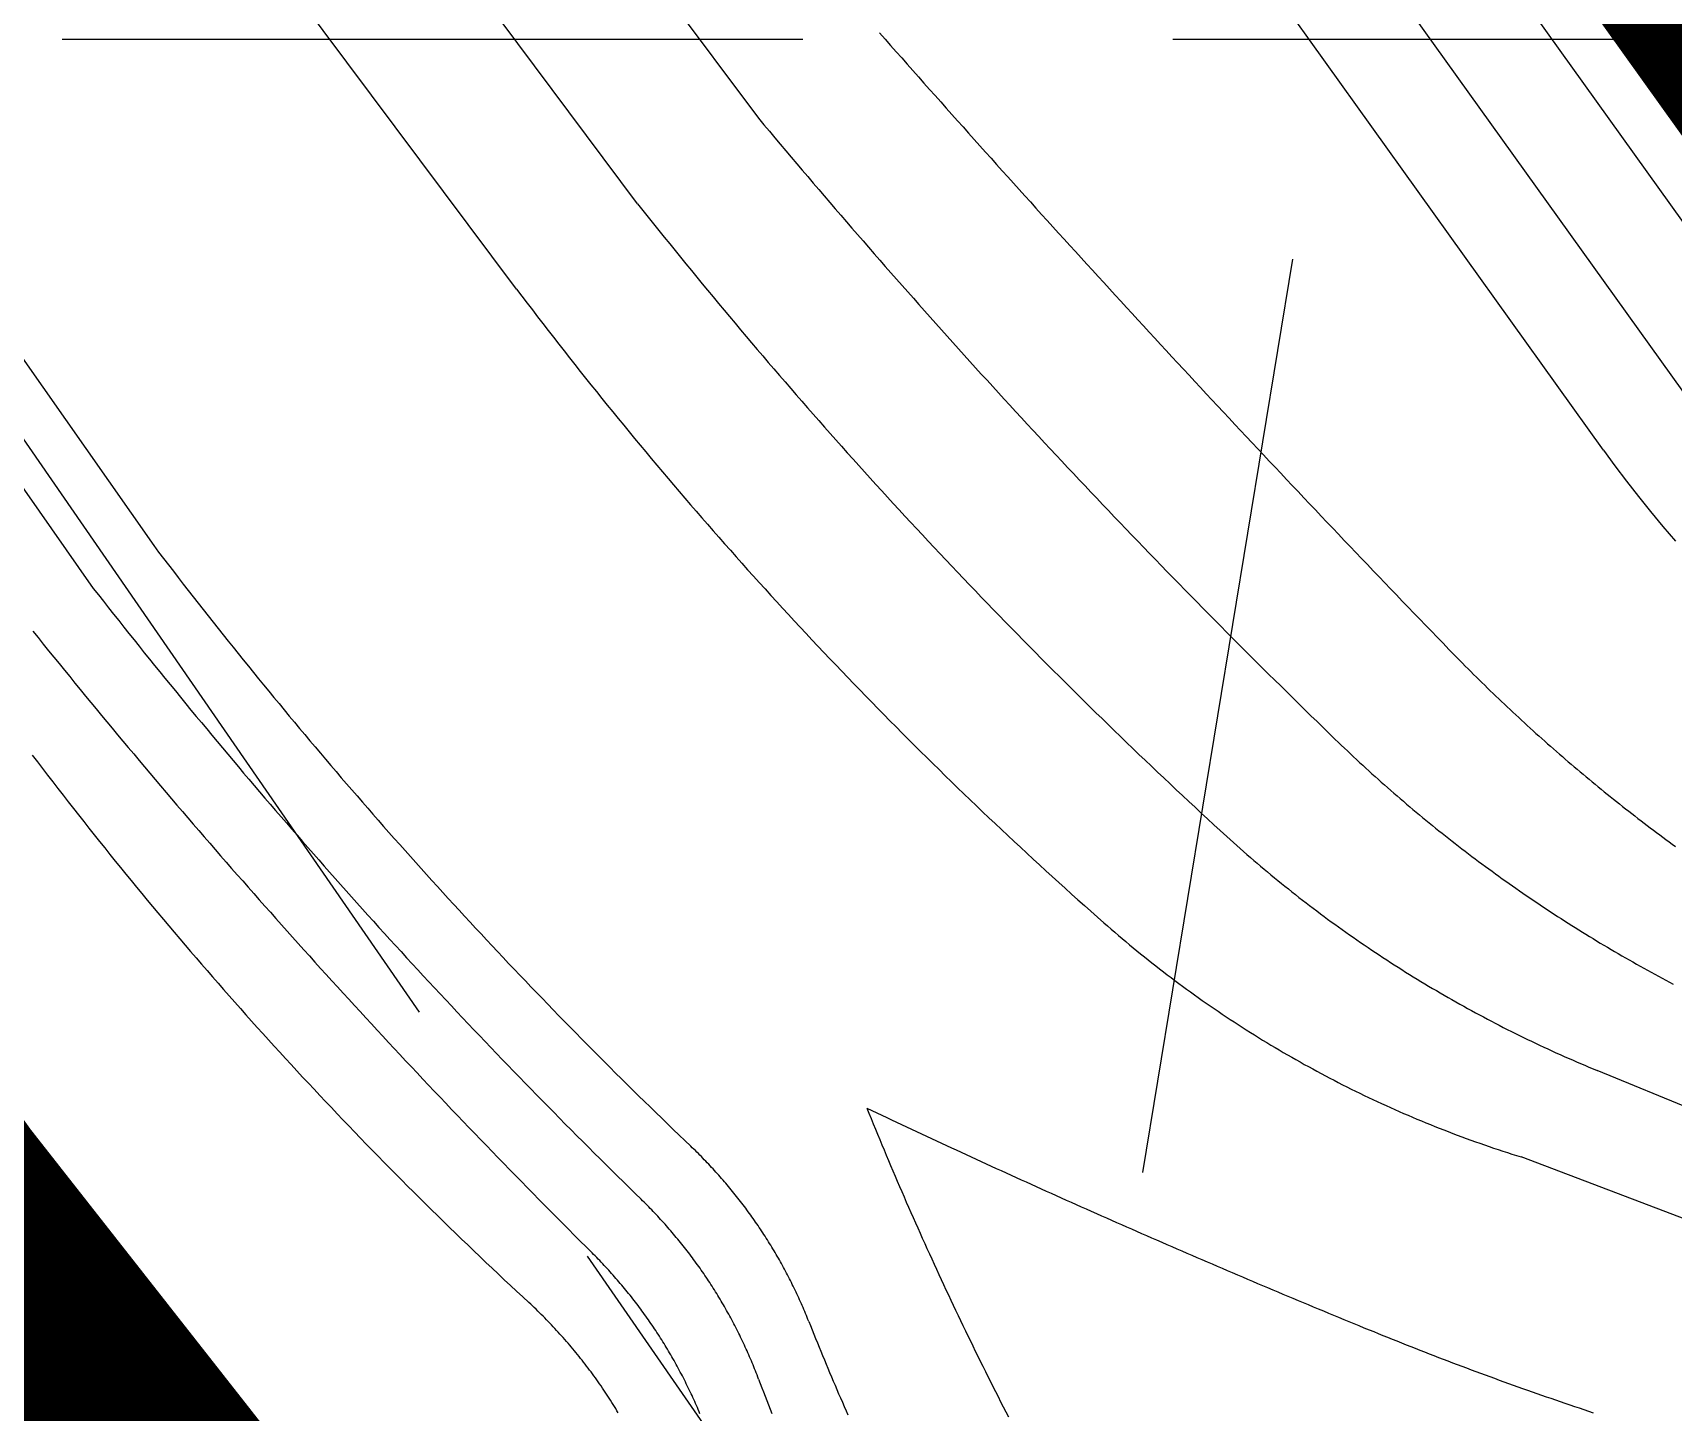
# Model space of a CAD drawing. Header units: inches. Extents: x 2439273 to 2445077, y 7048639 to 7057917.
# Drawn here: x 2442348.6 to 2442415, y 7053656.7 to 7053712.6 of the extents above; entities that cross this region are included whole.
import ezdxf

# ---------------------------------------------------------------- set-up
doc = ezdxf.new("R2010")
doc.units = ezdxf.units.IN
doc.header["$LTSCALE"] = 300
doc.header["$MEASUREMENT"] = 0
for name, pattern in [('DASHED', [0.29, 0.25, -0.04]), ('DASHEDX2', [0.165, 0.125, -0.04]), ('HIDDEN', [0.375, 0.25, -0.125])]:
    doc.linetypes.add(name, pattern=pattern)
for name, color, linetype in [('DRAINAGE_AREA', 250, 'DASHEDX2'), ('EC', 43, 'DASHEDX2'), ('GRID', 254, 'HIDDEN'), ('LIMITS OF DISTURBANCE', 1, 'HIDDEN'), ('PC', 43, 'DASHEDX2')]:
    doc.layers.add(name, color=color, linetype=linetype)

msp = doc.modelspace()

# ---------------------------------------------------------------- linework, layer by layer
at = {"layer": 'DRAINAGE_AREA', "color": 7, "linetype": 'DASHED', "const_width": 12, "flags": 128}
msp.add_lwpolyline([(2442471.321, 7053696.212), (2442855.352, 7053971.149), (2442718.619, 7054888.488), (2442636.186, 7055024.844), (2441766.617, 7054624.727), (2442426.212, 7053703.56), (2442428.131, 7053701.393), (2442429.795, 7053699.769), (2442431.827, 7053698.037), (2442433.437, 7053696.841), (2442435.341, 7053695.613), (2442437.206, 7053694.571), (2442439.623, 7053693.437), (2442442.383, 7053692.416), (2442445.726, 7053691.513), (2442448.356, 7053691.056), (2442453.15, 7053690.759), (2442457.937, 7053691.141), (2442462.623, 7053692.193), (2442466.628, 7053693.674), (2442470.87, 7053695.926), (2442471.321, 7053696.212)], close=True, dxfattribs=at)
at = {"layer": 'EC', "color": 43, "linetype": 'DASHED', "flags": 128}
msp.add_lwpolyline([(2442511.128, 7053452.988), (2442505.635, 7053459.925), (2442455.902, 7053530.809), (2442434.712, 7053559.949), (2442409.264, 7053592.645), (2442374.538, 7053637.495), (2442344.252, 7053671.182), (2442329.647, 7053692.336), (2442281.459, 7053759.569), (2442275.795, 7053784.423), (2442276.781, 7053800.431), (2442278.27, 7053802.482), (2442275.991, 7053801.67), (2442274.731, 7053803.453), (2442274.065, 7053804.265), (2442237.858, 7053820.429), (2442199.449, 7053871.569)], dxfattribs=at)
at = {"layer": 'EC', "color": 43, "linetype": 'DASHEDX2', "flags": 128}
msp.add_lwpolyline([(2442287.031, 7053788.446), (2442288.723, 7053790.228), (2442293.559, 7053792.058), (2442316.067, 7053760.378), (2442322.962, 7053753.48), (2442354.488, 7053775.532), (2442406.65, 7053746.298), (2442392.394, 7053659.518), (2442392.682, 7053659.094), (2442393.101, 7053658.472), (2442394.073, 7053657.148), (2442464.362, 7053586.895), (2442463.927, 7053569.044), (2442468.502, 7053550.876), (2442531.681, 7053452.681), (2442541.817, 7053436.801), (2442549.705, 7053424.588), (2442528.741, 7053450.475), (2442453.568, 7053555.889), (2442446.66, 7053565.442), (2442443.384, 7053569.697), (2442381.492, 7053649.631), (2442376.26, 7053655.45), (2442335.751, 7053714.123), (2442330.903, 7053720.888), (2442329.744, 7053725.972), (2442287.031, 7053788.446)], close=True, dxfattribs=at)
at = {"layer": 'GRID', "linetype": 'HIDDEN', "ltscale": 0.4}
msp.add_line((2439424.763, 7053712.292), (2444925.444, 7053712.292), dxfattribs=at)
at = {"layer": 'LIMITS OF DISTURBANCE', "linetype": 'HIDDEN', "const_width": 10, "flags": 128}
msp.add_lwpolyline([(2442886.991, 7052945.508), (2442895.429, 7053179.564), (2442913.361, 7053306.082), (2442998.8, 7053329.276), (2443093.732, 7053267.072), (2443296.253, 7053331.385), (2443338.445, 7053257.583), (2443392.24, 7053315.57), (2443340.554, 7053361.96), (2443447.089, 7053414.675), (2443517.822, 7053314.087), (2443574.966, 7053356.593), (2443489.914, 7053468.172), (2443446.059, 7053438.949), (2443383.598, 7053614.288), (2443418.052, 7053884.167), (2443327.031, 7054031.843), (2443323.073, 7054052.939), (2443416.733, 7054128.096), (2443524.903, 7054050.302), (2443573.712, 7054048.984), (2443787.414, 7054200.616), (2444024.685, 7054478.236), (2444110.498, 7054653.513), (2444155.291, 7054902.887), (2444160.765, 7055069.767), (2444147.308, 7055200.645), (2444077.574, 7055450.666), (2443950.396, 7055673.724), (2443333.939, 7055400.626), (2443359.364, 7055365.047), (2443134.351, 7055268.477), (2442886.456, 7055663.655), (2442672.884, 7055635.7), (2442663.985, 7055558.189), (2442899.022, 7055169.889), (2442892.759, 7055099.776), (2442914.053, 7055045.939), (2443178.35, 7054615.247), (2442985.451, 7054501.314), (2442726.727, 7054920.141), (2442733.57, 7054854.117), (2442852.435, 7053970.464), (2442450.392, 7053675.078), (2441832.146, 7054504.963), (2441778.692, 7054488.783), (2441880.344, 7054326.593), (2442122.976, 7053975.484), (2442344.489, 7053665.127), (2442528.89, 7053430.201), (2442805.155, 7053043.91), (2442834.55, 7052997.615)], close=True, dxfattribs=at)
at = {"layer": 'PC', "color": 24, "linetype": 'Continuous', "flags": 128}
for points in [[(2442421.954, 7053702.635), (2441763.365, 7054622.398)], [(2442418.702, 7053700.306), (2441760.112, 7054620.069)], [(2442415.45, 7053697.978), (2441756.86, 7054617.74)], [(2442412.198, 7053695.649), (2441753.608, 7054615.412)], [(2441744.498, 7054559.889), (2441801.915, 7054482.677), (2442000.853, 7054215.153), (2442199.79, 7053947.63), (2442377.975, 7053709.089)], [(2442373.075, 7053705.626), (2442194.912, 7053944.137), (2441995.974, 7054211.66), (2441797.036, 7054479.183), (2441988.657, 7054206.421), (2442180.277, 7053933.658), (2442351.026, 7053690.043)], [(2442368.175, 7053702.163), (2442190.034, 7053940.644), (2441991.096, 7054208.167), (2442182.716, 7053935.404), (2442353.476, 7053691.775)], [(2442382.875, 7053712.552), (2442383.099, 7053712.297), (2442383.324, 7053712.042), (2442383.549, 7053711.787), (2442383.774, 7053711.532), (2442384, 7053711.278), (2442384.225, 7053711.023), (2442384.45, 7053710.769), (2442384.676, 7053710.514), (2442384.902, 7053710.26), (2442385.128, 7053710.006), (2442385.354, 7053709.752), (2442385.58, 7053709.498), (2442385.806, 7053709.244), (2442386.032, 7053708.99), (2442386.259, 7053708.737), (2442386.485, 7053708.483), (2442386.712, 7053708.23), (2442386.939, 7053707.976), (2442387.166, 7053707.723), (2442387.393, 7053707.47), (2442387.62, 7053707.217), (2442387.847, 7053706.964), (2442388.074, 7053706.711), (2442388.302, 7053706.459), (2442388.53, 7053706.206), (2442388.757, 7053705.954), (2442388.985, 7053705.701), (2442389.213, 7053705.449), (2442389.441, 7053705.197), (2442389.67, 7053704.945), (2442389.898, 7053704.693), (2442390.126, 7053704.441), (2442390.355, 7053704.189), (2442390.584, 7053703.938), (2442390.812, 7053703.686), (2442391.041, 7053703.435), (2442391.27, 7053703.184), (2442391.5, 7053702.933), (2442391.729, 7053702.682), (2442391.958, 7053702.431), (2442392.188, 7053702.18), (2442392.418, 7053701.929), (2442392.647, 7053701.678), (2442392.877, 7053701.428), (2442393.107, 7053701.178), (2442393.337, 7053700.927), (2442393.568, 7053700.677), (2442393.798, 7053700.427), (2442394.028, 7053700.177), (2442394.259, 7053699.927), (2442394.49, 7053699.677), (2442394.721, 7053699.428), (2442394.952, 7053699.178), (2442395.183, 7053698.929), (2442395.414, 7053698.679), (2442395.645, 7053698.43), (2442395.877, 7053698.181), (2442396.108, 7053697.932), (2442396.34, 7053697.683), (2442396.572, 7053697.435), (2442396.803, 7053697.186), (2442397.035, 7053696.937), (2442397.268, 7053696.689), (2442397.5, 7053696.441), (2442397.732, 7053696.192), (2442397.965, 7053695.944), (2442398.197, 7053695.696), (2442398.43, 7053695.448), (2442398.663, 7053695.201), (2442398.896, 7053694.953), (2442399.129, 7053694.705), (2442399.362, 7053694.458), (2442399.595, 7053694.211), (2442399.829, 7053693.963), (2442400.062, 7053693.716), (2442400.296, 7053693.469), (2442400.53, 7053693.222), (2442400.763, 7053692.975), (2442400.997, 7053692.729), (2442401.232, 7053692.482), (2442401.466, 7053692.236), (2442401.7, 7053691.989), (2442401.935, 7053691.743), (2442402.169, 7053691.497), (2442402.404, 7053691.251), (2442402.639, 7053691.005), (2442402.874, 7053690.759), (2442403.109, 7053690.514), (2442403.344, 7053690.268), (2442403.579, 7053690.023), (2442403.814, 7053689.777), (2442404.05, 7053689.532), (2442404.286, 7053689.287), (2442404.521, 7053689.042), (2442404.757, 7053688.797), (2442404.993, 7053688.552), (2442405.229, 7053688.307), (2442405.465, 7053688.063), (2442405.702, 7053687.818), (2442405.938, 7053687.574)], [(2442377.975, 7053709.089), (2442378.195, 7053708.826), (2442378.415, 7053708.562), (2442378.636, 7053708.299), (2442378.857, 7053708.036), (2442379.078, 7053707.773), (2442379.3, 7053707.511), (2442379.522, 7053707.249), (2442379.744, 7053706.986), (2442379.966, 7053706.725), (2442380.189, 7053706.463), (2442380.412, 7053706.202), (2442380.635, 7053705.941), (2442380.859, 7053705.68), (2442381.083, 7053705.419), (2442381.307, 7053705.159), (2442381.531, 7053704.899), (2442381.756, 7053704.639), (2442381.981, 7053704.379), (2442382.206, 7053704.12), (2442382.431, 7053703.861), (2442382.657, 7053703.602), (2442382.883, 7053703.343), (2442383.109, 7053703.085), (2442383.336, 7053702.826), (2442383.563, 7053702.568), (2442383.79, 7053702.311), (2442384.017, 7053702.053), (2442384.245, 7053701.796), (2442384.473, 7053701.539), (2442384.701, 7053701.282), (2442384.93, 7053701.026), (2442385.158, 7053700.769), (2442385.387, 7053700.513), (2442385.617, 7053700.258), (2442385.846, 7053700.002), (2442386.076, 7053699.747), (2442386.306, 7053699.492), (2442386.536, 7053699.237), (2442386.767, 7053698.982), (2442386.998, 7053698.728), (2442387.229, 7053698.474), (2442387.461, 7053698.22), (2442387.692, 7053697.966), (2442387.924, 7053697.713), (2442388.157, 7053697.46), (2442388.389, 7053697.207), (2442388.622, 7053696.955), (2442388.855, 7053696.702), (2442389.088, 7053696.45), (2442389.322, 7053696.198), (2442389.556, 7053695.947), (2442389.79, 7053695.695), (2442390.024, 7053695.444), (2442390.259, 7053695.193), (2442390.494, 7053694.943), (2442390.729, 7053694.692), (2442390.965, 7053694.442), (2442391.2, 7053694.192), (2442391.436, 7053693.943), (2442391.673, 7053693.693), (2442391.909, 7053693.444), (2442392.146, 7053693.195), (2442392.383, 7053692.947), (2442392.62, 7053692.698), (2442392.858, 7053692.45), (2442393.096, 7053692.202), (2442393.334, 7053691.955), (2442393.572, 7053691.707), (2442393.811, 7053691.46), (2442394.05, 7053691.213), (2442394.289, 7053690.967), (2442394.528, 7053690.72), (2442394.768, 7053690.474), (2442395.008, 7053690.228), (2442395.248, 7053689.983), (2442395.488, 7053689.738), (2442395.729, 7053689.493), (2442395.97, 7053689.248), (2442396.211, 7053689.003), (2442396.453, 7053688.759), (2442396.695, 7053688.515), (2442396.937, 7053688.271), (2442397.179, 7053688.027), (2442397.421, 7053687.784), (2442397.664, 7053687.541), (2442397.907, 7053687.298), (2442398.151, 7053687.056), (2442398.394, 7053686.814), (2442398.638, 7053686.572), (2442398.882, 7053686.33), (2442399.126, 7053686.089), (2442399.371, 7053685.847), (2442399.616, 7053685.606), (2442399.861, 7053685.366), (2442400.106, 7053685.125), (2442400.352, 7053684.885), (2442400.598, 7053684.645), (2442400.844, 7053684.406), (2442401.09, 7053684.166), (2442401.337, 7053683.927)], [(2442373.075, 7053705.626), (2442373.291, 7053705.354), (2442373.507, 7053705.083), (2442373.723, 7053704.812), (2442373.94, 7053704.541), (2442374.158, 7053704.271), (2442374.376, 7053704.001), (2442374.594, 7053703.731), (2442374.813, 7053703.461), (2442375.032, 7053703.192), (2442375.252, 7053702.924), (2442375.472, 7053702.655), (2442375.692, 7053702.387), (2442375.913, 7053702.119), (2442376.134, 7053701.852), (2442376.356, 7053701.585), (2442376.578, 7053701.318), (2442376.8, 7053701.052), (2442377.023, 7053700.786), (2442377.247, 7053700.521), (2442377.471, 7053700.255), (2442377.695, 7053699.99), (2442377.919, 7053699.726), (2442378.144, 7053699.462), (2442378.37, 7053699.198), (2442378.596, 7053698.934), (2442378.822, 7053698.671), (2442379.049, 7053698.409), (2442379.276, 7053698.146), (2442379.503, 7053697.884), (2442379.731, 7053697.622), (2442379.96, 7053697.361), (2442380.188, 7053697.1), (2442380.417, 7053696.839), (2442380.647, 7053696.579), (2442380.877, 7053696.319), (2442381.107, 7053696.06), (2442381.338, 7053695.801), (2442381.569, 7053695.542), (2442381.801, 7053695.283), (2442382.033, 7053695.025), (2442382.265, 7053694.768), (2442382.498, 7053694.51), (2442382.731, 7053694.253), (2442382.965, 7053693.997), (2442383.199, 7053693.74), (2442383.433, 7053693.485), (2442383.668, 7053693.229), (2442383.904, 7053692.974), (2442384.139, 7053692.719), (2442384.375, 7053692.465), (2442384.612, 7053692.211), (2442384.849, 7053691.957), (2442385.086, 7053691.704), (2442385.323, 7053691.451), (2442385.561, 7053691.198), (2442385.8, 7053690.946), (2442386.039, 7053690.694), (2442386.278, 7053690.443), (2442386.517, 7053690.192), (2442386.758, 7053689.941), (2442386.998, 7053689.691), (2442387.239, 7053689.441), (2442387.48, 7053689.192), (2442387.721, 7053688.943), (2442387.963, 7053688.694), (2442388.206, 7053688.445), (2442388.449, 7053688.197), (2442388.692, 7053687.95), (2442388.935, 7053687.703), (2442389.179, 7053687.456), (2442389.423, 7053687.209), (2442389.668, 7053686.963), (2442389.913, 7053686.717), (2442390.159, 7053686.472), (2442390.405, 7053686.227), (2442390.651, 7053685.983), (2442390.897, 7053685.739), (2442391.144, 7053685.495), (2442391.392, 7053685.251), (2442391.64, 7053685.008), (2442391.888, 7053684.766), (2442392.136, 7053684.524), (2442392.385, 7053684.282), (2442392.635, 7053684.04), (2442392.884, 7053683.799), (2442393.134, 7053683.559), (2442393.385, 7053683.319), (2442393.636, 7053683.079), (2442393.887, 7053682.839), (2442394.138, 7053682.6), (2442394.39, 7053682.362), (2442394.643, 7053682.123), (2442394.895, 7053681.885), (2442395.148, 7053681.648), (2442395.402, 7053681.411), (2442395.656, 7053681.174), (2442395.91, 7053680.938), (2442396.164, 7053680.702), (2442396.419, 7053680.467), (2442396.674, 7053680.232)], [(2442368.175, 7053702.163), (2442368.387, 7053701.884), (2442368.599, 7053701.605), (2442368.811, 7053701.326), (2442369.024, 7053701.048), (2442369.238, 7053700.77), (2442369.452, 7053700.492), (2442369.667, 7053700.216), (2442369.883, 7053699.939), (2442370.099, 7053699.663), (2442370.315, 7053699.387), (2442370.532, 7053699.112), (2442370.75, 7053698.837), (2442370.968, 7053698.563), (2442371.187, 7053698.289), (2442371.406, 7053698.015), (2442371.626, 7053697.742), (2442371.846, 7053697.47), (2442372.067, 7053697.198), (2442372.289, 7053696.926), (2442372.511, 7053696.655), (2442372.733, 7053696.384), (2442372.956, 7053696.114), (2442373.18, 7053695.844), (2442373.404, 7053695.574), (2442373.629, 7053695.305), (2442373.854, 7053695.037), (2442374.08, 7053694.769), (2442374.307, 7053694.501), (2442374.534, 7053694.234), (2442374.761, 7053693.967), (2442374.989, 7053693.701), (2442375.217, 7053693.435), (2442375.447, 7053693.17), (2442375.676, 7053692.905), (2442375.906, 7053692.64), (2442376.137, 7053692.376), (2442376.368, 7053692.113), (2442376.6, 7053691.85), (2442376.832, 7053691.587), (2442377.065, 7053691.325), (2442377.298, 7053691.063), (2442377.532, 7053690.802), (2442377.766, 7053690.542), (2442378.001, 7053690.281), (2442378.237, 7053690.022), (2442378.473, 7053689.762), (2442378.709, 7053689.504), (2442378.946, 7053689.245), (2442379.183, 7053688.988), (2442379.421, 7053688.73), (2442379.66, 7053688.473), (2442379.899, 7053688.217), (2442380.139, 7053687.961), (2442380.379, 7053687.706), (2442380.619, 7053687.451), (2442380.86, 7053687.196), (2442381.102, 7053686.942), (2442381.344, 7053686.689), (2442381.587, 7053686.436), (2442381.83, 7053686.183), (2442382.073, 7053685.931), (2442382.318, 7053685.68), (2442382.562, 7053685.429), (2442382.807, 7053685.178), (2442383.053, 7053684.928), (2442383.299, 7053684.679), (2442383.546, 7053684.43), (2442383.793, 7053684.181), (2442384.041, 7053683.933), (2442384.289, 7053683.685), (2442384.538, 7053683.438), (2442384.787, 7053683.192), (2442385.037, 7053682.946), (2442385.287, 7053682.7), (2442385.537, 7053682.455), (2442385.789, 7053682.211), (2442386.04, 7053681.967), (2442386.292, 7053681.723), (2442386.545, 7053681.48), (2442386.798, 7053681.237), (2442387.052, 7053680.995), (2442387.306, 7053680.754), (2442387.56, 7053680.513), (2442387.815, 7053680.273), (2442388.071, 7053680.033), (2442388.327, 7053679.793), (2442388.583, 7053679.554), (2442388.84, 7053679.316), (2442389.098, 7053679.078), (2442389.356, 7053678.841), (2442389.614, 7053678.604), (2442389.873, 7053678.368), (2442390.133, 7053678.132), (2442390.392, 7053677.896), (2442390.653, 7053677.662), (2442390.914, 7053677.427), (2442391.175, 7053677.194), (2442391.437, 7053676.961), (2442391.699, 7053676.728), (2442391.961, 7053676.496)], [(2442412.198, 7053695.649), (2442412.66, 7053695.014), (2442413.132, 7053694.386), (2442413.614, 7053693.766), (2442414.106, 7053693.154), (2442414.607, 7053692.549), (2442415.118, 7053691.952)], [(2442353.476, 7053691.775), (2442353.674, 7053691.515), (2442353.872, 7053691.255), (2442354.071, 7053690.996), (2442354.27, 7053690.737), (2442354.47, 7053690.479), (2442354.67, 7053690.22), (2442354.871, 7053689.963), (2442355.072, 7053689.705), (2442355.273, 7053689.448), (2442355.475, 7053689.191), (2442355.677, 7053688.934), (2442355.879, 7053688.678), (2442356.082, 7053688.422), (2442356.286, 7053688.166), (2442356.489, 7053687.911), (2442356.694, 7053687.656), (2442356.898, 7053687.401), (2442357.103, 7053687.147), (2442357.309, 7053686.892), (2442357.514, 7053686.639), (2442357.72, 7053686.385), (2442357.927, 7053686.132), (2442358.134, 7053685.879), (2442358.341, 7053685.627), (2442358.549, 7053685.375), (2442358.757, 7053685.123), (2442358.966, 7053684.872), (2442359.175, 7053684.621), (2442359.384, 7053684.37), (2442359.594, 7053684.119), (2442359.804, 7053683.869), (2442360.015, 7053683.619), (2442360.226, 7053683.37), (2442360.437, 7053683.121), (2442360.649, 7053682.872), (2442360.861, 7053682.623), (2442361.073, 7053682.375), (2442361.286, 7053682.128), (2442361.499, 7053681.88), (2442361.713, 7053681.633), (2442361.927, 7053681.386), (2442362.142, 7053681.14), (2442362.356, 7053680.894), (2442362.572, 7053680.648), (2442362.787, 7053680.402), (2442363.003, 7053680.157), (2442363.22, 7053679.913), (2442363.437, 7053679.668), (2442363.654, 7053679.424), (2442363.871, 7053679.18), (2442364.089, 7053678.937), (2442364.307, 7053678.694), (2442364.526, 7053678.451), (2442364.745, 7053678.209), (2442364.965, 7053677.967), (2442365.185, 7053677.725), (2442365.405, 7053677.484), (2442365.625, 7053677.243), (2442365.846, 7053677.002), (2442366.068, 7053676.762), (2442366.29, 7053676.522), (2442366.512, 7053676.283), (2442366.734, 7053676.044), (2442366.957, 7053675.805), (2442367.18, 7053675.566), (2442367.404, 7053675.328), (2442367.628, 7053675.09), (2442367.852, 7053674.853), (2442368.077, 7053674.616), (2442368.302, 7053674.379), (2442368.528, 7053674.143), (2442368.754, 7053673.907), (2442368.98, 7053673.671), (2442369.207, 7053673.436), (2442369.434, 7053673.201), (2442369.661, 7053672.966), (2442369.889, 7053672.732), (2442370.117, 7053672.498), (2442370.345, 7053672.264), (2442370.574, 7053672.031), (2442370.803, 7053671.799), (2442371.033, 7053671.566), (2442371.263, 7053671.334), (2442371.493, 7053671.102), (2442371.724, 7053670.871), (2442371.955, 7053670.64), (2442372.186, 7053670.409), (2442372.418, 7053670.179), (2442372.65, 7053669.949), (2442372.883, 7053669.72), (2442373.116, 7053669.491), (2442373.349, 7053669.262), (2442373.582, 7053669.034), (2442373.816, 7053668.806), (2442374.051, 7053668.578), (2442374.285, 7053668.351), (2442374.52, 7053668.124), (2442374.756, 7053667.897), (2442374.991, 7053667.671), (2442375.228, 7053667.445)], [(2442351.026, 7053690.043), (2442351.231, 7053689.781), (2442351.437, 7053689.52), (2442351.642, 7053689.259), (2442351.849, 7053688.998), (2442352.055, 7053688.737), (2442352.262, 7053688.476), (2442352.469, 7053688.216), (2442352.677, 7053687.956), (2442352.885, 7053687.697), (2442353.093, 7053687.438), (2442353.302, 7053687.179), (2442353.511, 7053686.92), (2442353.72, 7053686.661), (2442353.93, 7053686.403), (2442354.14, 7053686.145), (2442354.351, 7053685.888), (2442354.561, 7053685.63), (2442354.772, 7053685.373), (2442354.984, 7053685.116), (2442355.196, 7053684.86), (2442355.408, 7053684.604), (2442355.62, 7053684.348), (2442355.833, 7053684.092), (2442356.046, 7053683.837), (2442356.26, 7053683.582), (2442356.474, 7053683.327), (2442356.688, 7053683.072), (2442356.902, 7053682.818), (2442357.117, 7053682.564), (2442357.332, 7053682.311), (2442357.548, 7053682.057), (2442357.764, 7053681.804), (2442357.98, 7053681.551), (2442358.196, 7053681.299), (2442358.413, 7053681.047), (2442358.631, 7053680.795), (2442358.848, 7053680.543), (2442359.066, 7053680.292), (2442359.284, 7053680.041), (2442359.503, 7053679.79), (2442359.722, 7053679.54), (2442359.941, 7053679.29), (2442360.161, 7053679.04), (2442360.38, 7053678.79), (2442360.601, 7053678.541), (2442360.821, 7053678.292), (2442361.042, 7053678.043), (2442361.263, 7053677.795), (2442361.485, 7053677.547), (2442361.707, 7053677.299), (2442361.929, 7053677.052), (2442362.152, 7053676.804), (2442362.375, 7053676.557), (2442362.598, 7053676.311), (2442362.821, 7053676.065), (2442363.045, 7053675.819), (2442363.269, 7053675.573), (2442363.494, 7053675.327), (2442363.719, 7053675.082), (2442363.944, 7053674.838), (2442364.17, 7053674.593), (2442364.395, 7053674.349), (2442364.622, 7053674.105), (2442364.848, 7053673.861), (2442365.075, 7053673.618), (2442365.302, 7053673.375), (2442365.53, 7053673.132), (2442365.757, 7053672.89), (2442365.986, 7053672.648), (2442366.214, 7053672.406), (2442366.443, 7053672.165), (2442366.672, 7053671.924), (2442366.901, 7053671.683), (2442367.131, 7053671.442), (2442367.361, 7053671.202), (2442367.592, 7053670.962), (2442367.822, 7053670.722), (2442368.053, 7053670.483), (2442368.285, 7053670.244), (2442368.516, 7053670.005), (2442368.748, 7053669.767), (2442368.981, 7053669.529), (2442369.213, 7053669.291), (2442369.446, 7053669.054), (2442369.679, 7053668.817), (2442369.913, 7053668.58), (2442370.147, 7053668.343), (2442370.381, 7053668.107), (2442370.616, 7053667.871), (2442370.85, 7053667.636), (2442371.086, 7053667.4), (2442371.321, 7053667.166), (2442371.557, 7053666.931), (2442371.793, 7053666.697), (2442372.029, 7053666.463), (2442372.266, 7053666.229), (2442372.503, 7053665.996), (2442372.741, 7053665.763), (2442372.978, 7053665.53), (2442373.216, 7053665.297)], [(2442348.576, 7053688.312), (2442348.788, 7053688.048), (2442349.001, 7053687.784), (2442349.214, 7053687.52), (2442349.427, 7053687.257), (2442349.641, 7053686.994), (2442349.855, 7053686.731), (2442350.069, 7053686.468), (2442350.284, 7053686.206), (2442350.499, 7053685.943), (2442350.714, 7053685.682), (2442350.929, 7053685.42), (2442351.145, 7053685.158), (2442351.361, 7053684.897), (2442351.577, 7053684.636), (2442351.794, 7053684.375), (2442352.01, 7053684.115), (2442352.227, 7053683.855), (2442352.445, 7053683.595), (2442352.663, 7053683.335), (2442352.881, 7053683.075), (2442353.099, 7053682.816), (2442353.317, 7053682.557), (2442353.536, 7053682.298), (2442353.755, 7053682.04), (2442353.975, 7053681.781), (2442354.195, 7053681.523), (2442354.415, 7053681.265), (2442354.635, 7053681.008), (2442354.855, 7053680.75), (2442355.076, 7053680.493), (2442355.297, 7053680.236), (2442355.519, 7053679.98), (2442355.741, 7053679.723), (2442355.963, 7053679.467), (2442356.185, 7053679.211), (2442356.407, 7053678.956), (2442356.63, 7053678.701), (2442356.853, 7053678.445), (2442357.077, 7053678.19), (2442357.301, 7053677.936), (2442357.525, 7053677.681), (2442357.749, 7053677.427), (2442357.973, 7053677.173), (2442358.198, 7053676.92), (2442358.423, 7053676.666), (2442358.649, 7053676.413), (2442358.874, 7053676.16), (2442359.1, 7053675.908), (2442359.327, 7053675.655), (2442359.553, 7053675.403), (2442359.78, 7053675.151), (2442360.007, 7053674.9), (2442360.234, 7053674.648), (2442360.462, 7053674.397), (2442360.69, 7053674.146), (2442360.918, 7053673.896), (2442361.147, 7053673.645), (2442361.375, 7053673.395), (2442361.604, 7053673.146), (2442361.834, 7053672.896), (2442362.063, 7053672.647), (2442362.293, 7053672.397), (2442362.523, 7053672.149), (2442362.754, 7053671.9), (2442362.984, 7053671.652), (2442363.215, 7053671.404), (2442363.447, 7053671.156), (2442363.678, 7053670.908), (2442363.91, 7053670.661), (2442364.142, 7053670.414), (2442364.374, 7053670.167), (2442364.607, 7053669.921), (2442364.84, 7053669.674), (2442365.073, 7053669.428), (2442365.306, 7053669.183), (2442365.54, 7053668.937), (2442365.774, 7053668.692), (2442366.008, 7053668.447), (2442366.243, 7053668.202), (2442366.478, 7053667.958), (2442366.713, 7053667.714), (2442366.948, 7053667.47), (2442367.184, 7053667.226), (2442367.42, 7053666.983), (2442367.656, 7053666.74), (2442367.892, 7053666.497), (2442368.129, 7053666.254), (2442368.366, 7053666.012), (2442368.603, 7053665.77), (2442368.84, 7053665.528), (2442369.078, 7053665.286), (2442369.316, 7053665.045), (2442369.555, 7053664.804), (2442369.793, 7053664.563), (2442370.032, 7053664.323), (2442370.271, 7053664.083), (2442370.51, 7053663.843), (2442370.75, 7053663.603), (2442370.99, 7053663.363), (2442371.23, 7053663.124)], [(2442405.938, 7053687.574), (2442406.048, 7053687.461), (2442406.159, 7053687.347), (2442406.269, 7053687.234), (2442406.38, 7053687.121), (2442406.491, 7053687.009), (2442406.603, 7053686.897), (2442406.714, 7053686.784), (2442406.826, 7053686.673), (2442406.938, 7053686.561), (2442407.051, 7053686.45), (2442407.163, 7053686.339), (2442407.276, 7053686.228), (2442407.39, 7053686.117), (2442407.503, 7053686.007), (2442407.617, 7053685.897), (2442407.73, 7053685.787), (2442407.844, 7053685.678), (2442407.959, 7053685.568), (2442408.073, 7053685.459), (2442408.188, 7053685.35), (2442408.303, 7053685.242), (2442408.419, 7053685.134), (2442408.534, 7053685.026), (2442408.65, 7053684.918), (2442408.766, 7053684.81), (2442408.882, 7053684.703), (2442408.999, 7053684.596), (2442409.116, 7053684.489), (2442409.233, 7053684.383), (2442409.35, 7053684.276), (2442409.467, 7053684.171), (2442409.585, 7053684.065), (2442409.703, 7053683.959), (2442409.821, 7053683.854), (2442409.939, 7053683.749), (2442410.058, 7053683.645), (2442410.177, 7053683.54), (2442410.296, 7053683.436), (2442410.415, 7053683.332), (2442410.535, 7053683.229), (2442410.655, 7053683.125), (2442410.775, 7053683.022), (2442410.895, 7053682.919), (2442411.015, 7053682.817), (2442411.136, 7053682.715), (2442411.257, 7053682.613), (2442411.378, 7053682.511), (2442411.499, 7053682.409), (2442411.621, 7053682.308), (2442411.743, 7053682.207), (2442411.865, 7053682.107), (2442411.987, 7053682.006), (2442412.109, 7053681.906), (2442412.232, 7053681.806), (2442412.355, 7053681.707), (2442412.478, 7053681.607), (2442412.602, 7053681.508), (2442412.725, 7053681.41), (2442412.849, 7053681.311), (2442412.973, 7053681.213), (2442413.097, 7053681.115), (2442413.222, 7053681.017), (2442413.346, 7053680.92), (2442413.471, 7053680.823), (2442413.596, 7053680.726), (2442413.722, 7053680.629), (2442413.847, 7053680.533), (2442413.973, 7053680.437), (2442414.099, 7053680.341), (2442414.225, 7053680.246), (2442414.351, 7053680.151), (2442414.478, 7053680.056), (2442414.605, 7053679.961), (2442414.732, 7053679.867), (2442414.859, 7053679.773), (2442414.986, 7053679.679), (2442415.114, 7053679.586)], [(2442401.337, 7053683.927), (2442401.459, 7053683.809), (2442401.581, 7053683.692), (2442401.704, 7053683.575), (2442401.827, 7053683.458), (2442401.95, 7053683.341), (2442402.074, 7053683.225), (2442402.198, 7053683.11), (2442402.322, 7053682.994), (2442402.447, 7053682.879), (2442402.572, 7053682.765), (2442402.697, 7053682.65), (2442402.823, 7053682.536), (2442402.949, 7053682.423), (2442403.075, 7053682.31), (2442403.201, 7053682.197), (2442403.328, 7053682.084), (2442403.456, 7053681.972), (2442403.583, 7053681.86), (2442403.711, 7053681.749), (2442403.839, 7053681.638), (2442403.968, 7053681.527), (2442404.096, 7053681.417), (2442404.226, 7053681.307), (2442404.355, 7053681.198), (2442404.485, 7053681.088), (2442404.615, 7053680.98), (2442404.745, 7053680.871), (2442404.876, 7053680.763), (2442405.007, 7053680.655), (2442405.138, 7053680.548), (2442405.27, 7053680.441), (2442405.402, 7053680.335), (2442405.534, 7053680.228), (2442405.666, 7053680.122), (2442405.799, 7053680.017), (2442405.932, 7053679.912), (2442406.066, 7053679.807), (2442406.2, 7053679.703), (2442406.334, 7053679.599), (2442406.468, 7053679.496), (2442406.602, 7053679.392), (2442406.737, 7053679.29), (2442406.873, 7053679.187), (2442407.008, 7053679.085), (2442407.144, 7053678.984), (2442407.28, 7053678.882), (2442407.416, 7053678.782), (2442407.553, 7053678.681), (2442407.69, 7053678.581), (2442407.827, 7053678.481), (2442407.965, 7053678.382), (2442408.102, 7053678.283), (2442408.24, 7053678.185), (2442408.379, 7053678.087), (2442408.517, 7053677.989), (2442408.656, 7053677.892), (2442408.795, 7053677.795), (2442408.935, 7053677.698), (2442409.075, 7053677.602), (2442409.215, 7053677.506), (2442409.355, 7053677.411), (2442409.495, 7053677.316), (2442409.636, 7053677.222), (2442409.777, 7053677.128), (2442409.919, 7053677.034), (2442410.06, 7053676.941), (2442410.202, 7053676.848), (2442410.344, 7053676.755), (2442410.487, 7053676.663), (2442410.629, 7053676.571), (2442410.772, 7053676.48), (2442410.915, 7053676.389), (2442411.059, 7053676.299), (2442411.203, 7053676.209), (2442411.347, 7053676.119), (2442411.491, 7053676.03), (2442411.635, 7053675.941), (2442411.78, 7053675.853), (2442411.925, 7053675.765), (2442412.07, 7053675.677), (2442412.216, 7053675.59), (2442412.361, 7053675.503), (2442412.507, 7053675.417), (2442412.654, 7053675.331), (2442412.8, 7053675.245), (2442412.947, 7053675.16), (2442413.094, 7053675.076), (2442413.241, 7053674.991), (2442413.388, 7053674.908), (2442413.536, 7053674.824), (2442413.684, 7053674.741), (2442413.832, 7053674.659), (2442413.98, 7053674.577), (2442414.129, 7053674.495), (2442414.278, 7053674.414), (2442414.427, 7053674.333), (2442414.576, 7053674.252), (2442414.726, 7053674.172), (2442414.875, 7053674.093), (2442415.025, 7053674.014)], [(2442348.555, 7053683.291), (2442348.761, 7053683.02), (2442348.967, 7053682.749), (2442349.174, 7053682.478), (2442349.382, 7053682.208), (2442349.59, 7053681.938), (2442349.799, 7053681.669), (2442350.008, 7053681.4), (2442350.218, 7053681.131), (2442350.428, 7053680.863), (2442350.639, 7053680.595), (2442350.85, 7053680.328), (2442351.062, 7053680.061), (2442351.275, 7053679.795), (2442351.488, 7053679.529), (2442351.701, 7053679.263), (2442351.915, 7053678.998), (2442352.13, 7053678.734), (2442352.345, 7053678.469), (2442352.561, 7053678.206), (2442352.777, 7053677.942), (2442352.994, 7053677.679), (2442353.211, 7053677.417), (2442353.429, 7053677.155), (2442353.647, 7053676.893), (2442353.866, 7053676.632), (2442354.085, 7053676.371), (2442354.305, 7053676.111), (2442354.525, 7053675.851), (2442354.746, 7053675.592), (2442354.968, 7053675.333), (2442355.19, 7053675.074), (2442355.412, 7053674.816), (2442355.635, 7053674.558), (2442355.859, 7053674.301), (2442356.083, 7053674.045), (2442356.307, 7053673.788), (2442356.532, 7053673.532), (2442356.758, 7053673.277), (2442356.984, 7053673.022), (2442357.211, 7053672.768), (2442357.438, 7053672.514), (2442357.665, 7053672.26), (2442357.893, 7053672.007), (2442358.122, 7053671.754), (2442358.351, 7053671.502), (2442358.581, 7053671.25), (2442358.811, 7053670.999), (2442359.042, 7053670.748), (2442359.273, 7053670.498), (2442359.505, 7053670.248), (2442359.737, 7053669.999), (2442359.969, 7053669.75), (2442360.203, 7053669.501), (2442360.436, 7053669.254), (2442360.67, 7053669.006), (2442360.905, 7053668.759), (2442361.14, 7053668.512), (2442361.376, 7053668.266), (2442361.612, 7053668.021), (2442361.849, 7053667.776), (2442362.086, 7053667.531), (2442362.324, 7053667.287), (2442362.562, 7053667.043), (2442362.8, 7053666.8), (2442363.039, 7053666.557), (2442363.279, 7053666.315), (2442363.519, 7053666.073), (2442363.76, 7053665.832), (2442364.001, 7053665.591), (2442364.242, 7053665.35), (2442364.484, 7053665.111), (2442364.727, 7053664.871), (2442364.97, 7053664.632), (2442365.213, 7053664.394), (2442365.457, 7053664.156), (2442365.702, 7053663.919), (2442365.946, 7053663.682), (2442366.192, 7053663.445), (2442366.438, 7053663.209), (2442366.684, 7053662.974), (2442366.931, 7053662.739), (2442367.178, 7053662.505), (2442367.426, 7053662.271), (2442367.674, 7053662.037), (2442367.923, 7053661.804), (2442368.172, 7053661.572), (2442368.421, 7053661.34), (2442368.671, 7053661.108)], [(2442396.674, 7053680.232), (2442396.809, 7053680.109), (2442396.943, 7053679.986), (2442397.078, 7053679.864), (2442397.214, 7053679.743), (2442397.35, 7053679.622), (2442397.486, 7053679.501), (2442397.623, 7053679.381), (2442397.76, 7053679.262), (2442397.897, 7053679.143), (2442398.036, 7053679.024), (2442398.174, 7053678.906), (2442398.313, 7053678.788), (2442398.452, 7053678.671), (2442398.592, 7053678.554), (2442398.732, 7053678.438), (2442398.872, 7053678.323), (2442399.013, 7053678.208), (2442399.155, 7053678.093), (2442399.296, 7053677.979), (2442399.438, 7053677.865), (2442399.581, 7053677.752), (2442399.724, 7053677.639), (2442399.867, 7053677.527), (2442400.011, 7053677.416), (2442400.155, 7053677.305), (2442400.299, 7053677.194), (2442400.444, 7053677.084), (2442400.59, 7053676.974), (2442400.735, 7053676.865), (2442400.881, 7053676.757), (2442401.028, 7053676.649), (2442401.174, 7053676.541), (2442401.322, 7053676.434), (2442401.469, 7053676.328), (2442401.617, 7053676.222), (2442401.765, 7053676.116), (2442401.914, 7053676.011), (2442402.063, 7053675.907), (2442402.213, 7053675.803), (2442402.362, 7053675.7), (2442402.512, 7053675.597), (2442402.663, 7053675.495), (2442402.814, 7053675.393), (2442402.965, 7053675.292), (2442403.117, 7053675.191), (2442403.269, 7053675.091), (2442403.421, 7053674.991), (2442403.573, 7053674.892), (2442403.726, 7053674.794), (2442403.88, 7053674.696), (2442404.033, 7053674.598), (2442404.188, 7053674.501), (2442404.342, 7053674.405), (2442404.497, 7053674.309), (2442404.652, 7053674.214), (2442404.807, 7053674.119), (2442404.963, 7053674.025), (2442405.119, 7053673.932), (2442405.275, 7053673.839), (2442405.432, 7053673.746), (2442405.589, 7053673.654), (2442405.746, 7053673.563), (2442405.904, 7053673.472), (2442406.062, 7053673.382), (2442406.22, 7053673.292), (2442406.379, 7053673.203), (2442406.538, 7053673.114), (2442406.697, 7053673.026), (2442406.857, 7053672.939), (2442407.016, 7053672.852), (2442407.177, 7053672.765), (2442407.337, 7053672.68), (2442407.498, 7053672.594), (2442407.659, 7053672.51), (2442407.82, 7053672.426), (2442407.982, 7053672.342), (2442408.144, 7053672.259), (2442408.306, 7053672.177), (2442408.469, 7053672.095), (2442408.632, 7053672.014), (2442408.795, 7053671.933), (2442408.958, 7053671.853), (2442409.122, 7053671.774), (2442409.286, 7053671.695), (2442409.45, 7053671.617), (2442409.614, 7053671.539), (2442409.779, 7053671.462), (2442409.944, 7053671.385), (2442410.11, 7053671.309), (2442410.275, 7053671.234), (2442410.441, 7053671.159), (2442410.607, 7053671.085), (2442410.774, 7053671.011), (2442410.94, 7053670.938), (2442411.107, 7053670.865), (2442411.274, 7053670.794), (2442411.442, 7053670.722), (2442411.609, 7053670.652), (2442411.777, 7053670.581), (2442411.946, 7053670.512)], [(2442391.961, 7053676.496), (2442392.108, 7053676.367), (2442392.255, 7053676.239), (2442392.403, 7053676.111), (2442392.552, 7053675.984), (2442392.701, 7053675.858), (2442392.85, 7053675.732), (2442393, 7053675.607), (2442393.15, 7053675.483), (2442393.301, 7053675.359), (2442393.453, 7053675.235), (2442393.605, 7053675.113), (2442393.758, 7053674.991), (2442393.911, 7053674.87), (2442394.064, 7053674.749), (2442394.218, 7053674.629), (2442394.373, 7053674.51), (2442394.528, 7053674.391), (2442394.684, 7053674.273), (2442394.84, 7053674.156), (2442394.996, 7053674.039), (2442395.154, 7053673.923), (2442395.311, 7053673.808), (2442395.469, 7053673.693), (2442395.628, 7053673.579), (2442395.787, 7053673.466), (2442395.946, 7053673.353), (2442396.106, 7053673.241), (2442396.267, 7053673.13), (2442396.428, 7053673.019), (2442396.589, 7053672.909), (2442396.751, 7053672.8), (2442396.913, 7053672.692), (2442397.076, 7053672.584), (2442397.239, 7053672.477), (2442397.403, 7053672.37), (2442397.567, 7053672.264), (2442397.732, 7053672.159), (2442397.897, 7053672.055), (2442398.062, 7053671.951), (2442398.228, 7053671.848), (2442398.394, 7053671.746), (2442398.561, 7053671.644), (2442398.728, 7053671.543), (2442398.896, 7053671.443), (2442399.064, 7053671.343), (2442399.232, 7053671.245), (2442399.401, 7053671.146), (2442399.571, 7053671.049), (2442399.74, 7053670.952), (2442399.91, 7053670.857), (2442400.081, 7053670.761), (2442400.252, 7053670.667), (2442400.423, 7053670.573), (2442400.595, 7053670.48), (2442400.767, 7053670.388), (2442400.939, 7053670.296), (2442401.112, 7053670.205), (2442401.286, 7053670.115), (2442401.459, 7053670.026), (2442401.633, 7053669.937), (2442401.808, 7053669.849), (2442401.982, 7053669.762), (2442402.157, 7053669.676), (2442402.333, 7053669.59), (2442402.509, 7053669.505), (2442402.685, 7053669.421), (2442402.862, 7053669.337), (2442403.038, 7053669.255), (2442403.216, 7053669.173), (2442403.393, 7053669.091), (2442403.571, 7053669.011), (2442403.75, 7053668.931), (2442403.928, 7053668.852), (2442404.107, 7053668.774), (2442404.286, 7053668.697), (2442404.466, 7053668.62), (2442404.646, 7053668.544), (2442404.826, 7053668.469), (2442405.007, 7053668.394), (2442405.188, 7053668.321), (2442405.369, 7053668.248), (2442405.55, 7053668.176), (2442405.732, 7053668.104), (2442405.914, 7053668.034), (2442406.096, 7053667.964), (2442406.279, 7053667.895), (2442406.462, 7053667.827), (2442406.645, 7053667.759), (2442406.829, 7053667.693), (2442407.013, 7053667.627), (2442407.197, 7053667.562), (2442407.381, 7053667.497), (2442407.566, 7053667.434), (2442407.751, 7053667.371), (2442407.936, 7053667.309), (2442408.121, 7053667.247), (2442408.307, 7053667.187), (2442408.493, 7053667.127), (2442408.679, 7053667.068), (2442408.866, 7053667.01)], [(2442427.988, 7053663.918), (2442411.946, 7053670.512)], [(2442382.36, 7053668.99), (2442382.446, 7053668.777), (2442382.533, 7053668.565), (2442382.619, 7053668.352), (2442382.706, 7053668.14), (2442382.794, 7053667.928), (2442382.882, 7053667.716), (2442382.97, 7053667.504), (2442383.058, 7053667.292), (2442383.147, 7053667.081), (2442383.236, 7053666.869), (2442383.325, 7053666.658), (2442383.415, 7053666.447), (2442383.504, 7053666.236), (2442383.595, 7053666.025), (2442383.685, 7053665.814), (2442383.776, 7053665.603), (2442383.868, 7053665.393), (2442383.959, 7053665.183), (2442384.051, 7053664.972), (2442384.143, 7053664.762), (2442384.236, 7053664.552), (2442384.329, 7053664.343), (2442384.422, 7053664.133), (2442384.516, 7053663.923), (2442384.609, 7053663.714), (2442384.704, 7053663.505), (2442384.798, 7053663.296), (2442384.893, 7053663.087), (2442384.988, 7053662.878), (2442385.083, 7053662.67), (2442385.179, 7053662.461), (2442385.275, 7053662.253), (2442385.372, 7053662.045), (2442385.468, 7053661.836), (2442385.566, 7053661.629), (2442385.663, 7053661.421), (2442385.761, 7053661.213), (2442385.859, 7053661.006), (2442385.957, 7053660.799), (2442386.056, 7053660.591), (2442386.155, 7053660.384), (2442386.254, 7053660.178), (2442386.354, 7053659.971), (2442386.453, 7053659.764), (2442386.554, 7053659.558), (2442386.654, 7053659.352), (2442386.755, 7053659.146), (2442386.856, 7053658.94), (2442386.958, 7053658.734), (2442387.06, 7053658.529), (2442387.162, 7053658.323), (2442387.264, 7053658.118), (2442387.367, 7053657.913), (2442387.47, 7053657.708), (2442387.574, 7053657.503), (2442387.677, 7053657.298), (2442387.781, 7053657.094), (2442387.886, 7053656.89), (2442387.99, 7053656.685), (2442388.095, 7053656.481)], [(2442382.36, 7053668.99), (2442382.561, 7053668.895), (2442382.762, 7053668.799), (2442382.963, 7053668.704), (2442383.165, 7053668.609), (2442383.366, 7053668.515), (2442383.567, 7053668.42), (2442383.768, 7053668.325), (2442383.97, 7053668.231), (2442384.171, 7053668.136), (2442384.372, 7053668.042), (2442384.574, 7053667.948), (2442384.776, 7053667.854), (2442384.977, 7053667.76), (2442385.179, 7053667.666), (2442385.381, 7053667.572), (2442385.582, 7053667.478), (2442385.784, 7053667.385), (2442385.986, 7053667.292), (2442386.188, 7053667.198), (2442386.39, 7053667.105), (2442386.592, 7053667.012), (2442386.794, 7053666.919), (2442386.996, 7053666.826), (2442387.198, 7053666.733), (2442387.4, 7053666.641), (2442387.603, 7053666.548), (2442387.805, 7053666.456), (2442388.007, 7053666.363), (2442388.21, 7053666.271), (2442388.412, 7053666.179), (2442388.615, 7053666.087), (2442388.817, 7053665.995), (2442389.02, 7053665.903), (2442389.223, 7053665.812), (2442389.425, 7053665.72), (2442389.628, 7053665.629), (2442389.831, 7053665.537), (2442390.034, 7053665.446), (2442390.237, 7053665.355), (2442390.44, 7053665.264), (2442390.643, 7053665.173), (2442390.846, 7053665.082), (2442391.049, 7053664.992), (2442391.252, 7053664.901), (2442391.455, 7053664.811), (2442391.658, 7053664.72), (2442391.862, 7053664.63), (2442392.065, 7053664.54), (2442392.269, 7053664.45), (2442392.472, 7053664.36), (2442392.676, 7053664.27), (2442392.879, 7053664.181), (2442393.083, 7053664.091), (2442393.286, 7053664.002), (2442393.49, 7053663.912), (2442393.694, 7053663.823), (2442393.898, 7053663.734), (2442394.101, 7053663.645), (2442394.305, 7053663.556), (2442394.509, 7053663.467), (2442394.713, 7053663.379), (2442394.917, 7053663.29), (2442395.121, 7053663.202), (2442395.326, 7053663.113), (2442395.53, 7053663.025), (2442395.734, 7053662.937), (2442395.938, 7053662.849), (2442396.143, 7053662.761), (2442396.347, 7053662.673), (2442396.551, 7053662.586), (2442396.756, 7053662.498), (2442396.96, 7053662.41), (2442397.165, 7053662.323), (2442397.37, 7053662.236), (2442397.574, 7053662.149), (2442397.779, 7053662.062), (2442397.984, 7053661.975), (2442398.188, 7053661.888), (2442398.393, 7053661.801), (2442398.598, 7053661.715), (2442398.803, 7053661.628), (2442399.008, 7053661.542), (2442399.213, 7053661.456), (2442399.418, 7053661.37), (2442399.623, 7053661.284), (2442399.829, 7053661.198), (2442400.034, 7053661.112), (2442400.239, 7053661.026), (2442400.444, 7053660.941), (2442400.65, 7053660.855), (2442400.855, 7053660.77), (2442401.061, 7053660.685), (2442401.266, 7053660.6), (2442401.472, 7053660.515), (2442401.677, 7053660.43), (2442401.883, 7053660.345), (2442402.089, 7053660.26), (2442402.294, 7053660.176), (2442402.5, 7053660.091), (2442402.706, 7053660.007)], [(2442380.009, 7053660.349), (2442379.977, 7053660.429), (2442379.944, 7053660.509), (2442379.912, 7053660.589), (2442379.879, 7053660.668), (2442379.845, 7053660.748), (2442379.812, 7053660.827), (2442379.778, 7053660.907), (2442379.743, 7053660.986), (2442379.709, 7053661.065), (2442379.674, 7053661.143), (2442379.638, 7053661.222), (2442379.603, 7053661.301), (2442379.567, 7053661.379), (2442379.53, 7053661.457), (2442379.494, 7053661.535), (2442379.456, 7053661.613), (2442379.419, 7053661.691), (2442379.381, 7053661.768), (2442379.343, 7053661.846), (2442379.305, 7053661.923), (2442379.266, 7053662), (2442379.227, 7053662.077), (2442379.188, 7053662.154), (2442379.148, 7053662.23), (2442379.108, 7053662.306), (2442379.068, 7053662.383), (2442379.027, 7053662.459), (2442378.986, 7053662.534), (2442378.945, 7053662.61), (2442378.903, 7053662.686), (2442378.861, 7053662.761), (2442378.819, 7053662.836), (2442378.776, 7053662.911), (2442378.733, 7053662.986), (2442378.69, 7053663.06), (2442378.646, 7053663.135), (2442378.602, 7053663.209), (2442378.558, 7053663.283), (2442378.513, 7053663.357), (2442378.468, 7053663.43), (2442378.423, 7053663.504), (2442378.378, 7053663.577), (2442378.332, 7053663.65), (2442378.286, 7053663.723), (2442378.239, 7053663.796), (2442378.192, 7053663.868), (2442378.145, 7053663.94), (2442378.098, 7053664.012), (2442378.05, 7053664.084), (2442378.002, 7053664.156), (2442377.954, 7053664.227), (2442377.905, 7053664.298), (2442377.856, 7053664.369), (2442377.807, 7053664.44), (2442377.757, 7053664.511), (2442377.707, 7053664.581), (2442377.657, 7053664.651), (2442377.607, 7053664.721), (2442377.556, 7053664.791), (2442377.505, 7053664.86), (2442377.454, 7053664.929), (2442377.402, 7053664.999), (2442377.35, 7053665.067), (2442377.298, 7053665.136), (2442377.245, 7053665.204), (2442377.192, 7053665.272), (2442377.139, 7053665.34), (2442377.086, 7053665.408), (2442377.032, 7053665.475), (2442376.978, 7053665.543), (2442376.924, 7053665.61), (2442376.869, 7053665.676), (2442376.814, 7053665.743), (2442376.759, 7053665.809), (2442376.704, 7053665.875), (2442376.648, 7053665.941), (2442376.592, 7053666.007), (2442376.535, 7053666.072), (2442376.479, 7053666.137), (2442376.422, 7053666.202), (2442376.365, 7053666.266), (2442376.307, 7053666.331), (2442376.25, 7053666.395), (2442376.192, 7053666.459), (2442376.134, 7053666.522), (2442376.075, 7053666.586), (2442376.016, 7053666.649), (2442375.957, 7053666.711), (2442375.898, 7053666.774), (2442375.838, 7053666.836), (2442375.778, 7053666.898), (2442375.718, 7053666.96), (2442375.658, 7053667.022), (2442375.597, 7053667.083), (2442375.536, 7053667.144), (2442375.475, 7053667.205), (2442375.414, 7053667.265), (2442375.352, 7053667.325), (2442375.29, 7053667.385), (2442375.228, 7053667.445)], [(2442425.947, 7053660.519), (2442408.866, 7053667.01)], [(2442377.975, 7053658.012), (2442377.944, 7053658.094), (2442377.913, 7053658.176), (2442377.881, 7053658.258), (2442377.849, 7053658.339), (2442377.816, 7053658.421), (2442377.783, 7053658.502), (2442377.75, 7053658.583), (2442377.717, 7053658.664), (2442377.683, 7053658.745), (2442377.649, 7053658.826), (2442377.614, 7053658.907), (2442377.579, 7053658.987), (2442377.544, 7053659.067), (2442377.508, 7053659.148), (2442377.472, 7053659.228), (2442377.436, 7053659.307), (2442377.399, 7053659.387), (2442377.362, 7053659.467), (2442377.325, 7053659.546), (2442377.287, 7053659.625), (2442377.249, 7053659.704), (2442377.21, 7053659.783), (2442377.172, 7053659.862), (2442377.132, 7053659.94), (2442377.093, 7053660.019), (2442377.053, 7053660.097), (2442377.013, 7053660.175), (2442376.972, 7053660.252), (2442376.932, 7053660.33), (2442376.89, 7053660.408), (2442376.849, 7053660.485), (2442376.807, 7053660.562), (2442376.765, 7053660.639), (2442376.722, 7053660.716), (2442376.679, 7053660.792), (2442376.636, 7053660.868), (2442376.593, 7053660.945), (2442376.549, 7053661.021), (2442376.505, 7053661.096), (2442376.46, 7053661.172), (2442376.415, 7053661.247), (2442376.37, 7053661.322), (2442376.324, 7053661.397), (2442376.279, 7053661.472), (2442376.232, 7053661.547), (2442376.186, 7053661.621), (2442376.139, 7053661.695), (2442376.092, 7053661.769), (2442376.044, 7053661.843), (2442375.997, 7053661.917), (2442375.948, 7053661.99), (2442375.9, 7053662.063), (2442375.851, 7053662.136), (2442375.802, 7053662.209), (2442375.753, 7053662.281), (2442375.703, 7053662.353), (2442375.653, 7053662.425), (2442375.603, 7053662.497), (2442375.552, 7053662.569), (2442375.501, 7053662.64), (2442375.45, 7053662.711), (2442375.398, 7053662.782), (2442375.346, 7053662.853), (2442375.294, 7053662.924), (2442375.241, 7053662.994), (2442375.188, 7053663.064), (2442375.135, 7053663.134), (2442375.082, 7053663.203), (2442375.028, 7053663.272), (2442374.974, 7053663.342), (2442374.92, 7053663.41), (2442374.865, 7053663.479), (2442374.81, 7053663.547), (2442374.755, 7053663.615), (2442374.699, 7053663.683), (2442374.643, 7053663.751), (2442374.587, 7053663.818), (2442374.531, 7053663.886), (2442374.474, 7053663.952), (2442374.417, 7053664.019), (2442374.36, 7053664.085), (2442374.302, 7053664.152), (2442374.244, 7053664.217), (2442374.186, 7053664.283), (2442374.127, 7053664.348), (2442374.068, 7053664.414), (2442374.009, 7053664.478), (2442373.95, 7053664.543), (2442373.89, 7053664.607), (2442373.831, 7053664.671), (2442373.77, 7053664.735), (2442373.71, 7053664.799), (2442373.649, 7053664.862), (2442373.588, 7053664.925), (2442373.527, 7053664.988), (2442373.465, 7053665.05), (2442373.403, 7053665.112), (2442373.341, 7053665.174), (2442373.279, 7053665.236), (2442373.216, 7053665.297)], [(2442375.599, 7053656.608), (2442375.565, 7053656.689), (2442375.531, 7053656.771), (2442375.496, 7053656.853), (2442375.46, 7053656.934), (2442375.425, 7053657.015), (2442375.389, 7053657.097), (2442375.352, 7053657.178), (2442375.316, 7053657.258), (2442375.279, 7053657.339), (2442375.241, 7053657.419), (2442375.204, 7053657.5), (2442375.165, 7053657.58), (2442375.127, 7053657.66), (2442375.088, 7053657.74), (2442375.049, 7053657.819), (2442375.009, 7053657.899), (2442374.969, 7053657.978), (2442374.929, 7053658.057), (2442374.889, 7053658.136), (2442374.848, 7053658.215), (2442374.806, 7053658.293), (2442374.765, 7053658.371), (2442374.723, 7053658.45), (2442374.68, 7053658.528), (2442374.638, 7053658.605), (2442374.595, 7053658.683), (2442374.551, 7053658.76), (2442374.508, 7053658.838), (2442374.463, 7053658.915), (2442374.419, 7053658.991), (2442374.374, 7053659.068), (2442374.329, 7053659.144), (2442374.284, 7053659.221), (2442374.238, 7053659.297), (2442374.192, 7053659.372), (2442374.146, 7053659.448), (2442374.099, 7053659.524), (2442374.052, 7053659.599), (2442374.004, 7053659.674), (2442373.956, 7053659.748), (2442373.908, 7053659.823), (2442373.86, 7053659.897), (2442373.811, 7053659.972), (2442373.762, 7053660.045), (2442373.713, 7053660.119), (2442373.663, 7053660.193), (2442373.613, 7053660.266), (2442373.562, 7053660.339), (2442373.512, 7053660.412), (2442373.461, 7053660.484), (2442373.409, 7053660.557), (2442373.358, 7053660.629), (2442373.306, 7053660.701), (2442373.253, 7053660.772), (2442373.201, 7053660.844), (2442373.148, 7053660.915), (2442373.095, 7053660.986), (2442373.041, 7053661.057), (2442372.987, 7053661.127), (2442372.933, 7053661.197), (2442372.878, 7053661.267), (2442372.824, 7053661.337), (2442372.768, 7053661.407), (2442372.713, 7053661.476), (2442372.657, 7053661.545), (2442372.601, 7053661.614), (2442372.545, 7053661.682), (2442372.488, 7053661.751), (2442372.431, 7053661.819), (2442372.374, 7053661.886), (2442372.316, 7053661.954), (2442372.258, 7053662.021), (2442372.2, 7053662.088), (2442372.142, 7053662.155), (2442372.083, 7053662.221), (2442372.024, 7053662.288), (2442371.965, 7053662.354), (2442371.905, 7053662.419), (2442371.845, 7053662.485), (2442371.785, 7053662.55), (2442371.724, 7053662.615), (2442371.664, 7053662.68), (2442371.603, 7053662.744), (2442371.541, 7053662.808), (2442371.48, 7053662.872), (2442371.418, 7053662.935), (2442371.355, 7053662.999), (2442371.293, 7053663.062), (2442371.23, 7053663.124)], [(2442372.29, 7053656.641), (2442372.239, 7053656.726), (2442372.188, 7053656.812), (2442372.136, 7053656.896), (2442372.084, 7053656.981), (2442372.031, 7053657.065), (2442371.978, 7053657.149), (2442371.924, 7053657.233), (2442371.87, 7053657.317), (2442371.816, 7053657.4), (2442371.761, 7053657.483), (2442371.706, 7053657.566), (2442371.65, 7053657.648), (2442371.594, 7053657.73), (2442371.537, 7053657.812), (2442371.48, 7053657.894), (2442371.423, 7053657.975), (2442371.366, 7053658.056), (2442371.307, 7053658.137), (2442371.249, 7053658.217), (2442371.19, 7053658.297), (2442371.131, 7053658.377), (2442371.071, 7053658.457), (2442371.011, 7053658.536), (2442370.951, 7053658.615), (2442370.89, 7053658.694), (2442370.828, 7053658.772), (2442370.767, 7053658.85), (2442370.705, 7053658.928), (2442370.642, 7053659.005), (2442370.579, 7053659.083), (2442370.516, 7053659.159), (2442370.453, 7053659.236), (2442370.389, 7053659.312), (2442370.324, 7053659.388), (2442370.26, 7053659.464), (2442370.195, 7053659.539), (2442370.129, 7053659.614), (2442370.063, 7053659.688), (2442369.997, 7053659.762), (2442369.931, 7053659.836), (2442369.864, 7053659.91), (2442369.796, 7053659.983), (2442369.729, 7053660.056), (2442369.661, 7053660.129), (2442369.592, 7053660.201), (2442369.524, 7053660.273), (2442369.455, 7053660.344), (2442369.385, 7053660.416), (2442369.315, 7053660.486), (2442369.245, 7053660.557), (2442369.175, 7053660.627), (2442369.104, 7053660.697), (2442369.033, 7053660.766), (2442368.961, 7053660.836), (2442368.889, 7053660.904), (2442368.817, 7053660.973), (2442368.744, 7053661.041), (2442368.671, 7053661.108)], [(2442380.009, 7053660.349), (2442380.078, 7053660.175), (2442380.147, 7053660.002), (2442380.216, 7053659.829), (2442380.286, 7053659.655), (2442380.356, 7053659.482), (2442380.427, 7053659.309), (2442380.497, 7053659.137), (2442380.568, 7053658.964), (2442380.64, 7053658.791), (2442380.711, 7053658.619), (2442380.783, 7053658.447), (2442380.855, 7053658.274), (2442380.928, 7053658.102), (2442381, 7053657.93), (2442381.073, 7053657.758), (2442381.147, 7053657.587), (2442381.22, 7053657.415), (2442381.294, 7053657.244), (2442381.369, 7053657.072), (2442381.443, 7053656.901), (2442381.518, 7053656.73), (2442381.593, 7053656.559)], [(2442402.706, 7053660.007), (2442402.893, 7053659.931), (2442403.08, 7053659.855), (2442403.267, 7053659.779), (2442403.454, 7053659.703), (2442403.641, 7053659.628), (2442403.829, 7053659.553), (2442404.016, 7053659.478), (2442404.204, 7053659.404), (2442404.391, 7053659.33), (2442404.579, 7053659.256), (2442404.767, 7053659.182), (2442404.955, 7053659.109), (2442405.143, 7053659.036), (2442405.331, 7053658.963), (2442405.52, 7053658.89), (2442405.708, 7053658.818), (2442405.897, 7053658.746), (2442406.085, 7053658.674), (2442406.274, 7053658.603), (2442406.463, 7053658.532), (2442406.652, 7053658.461), (2442406.841, 7053658.39), (2442407.03, 7053658.32), (2442407.219, 7053658.249), (2442407.409, 7053658.18), (2442407.598, 7053658.11), (2442407.787, 7053658.041), (2442407.977, 7053657.972), (2442408.167, 7053657.903), (2442408.357, 7053657.834), (2442408.547, 7053657.766), (2442408.737, 7053657.698), (2442408.927, 7053657.63), (2442409.117, 7053657.563), (2442409.307, 7053657.496), (2442409.498, 7053657.429), (2442409.688, 7053657.362), (2442409.879, 7053657.296), (2442410.07, 7053657.23), (2442410.26, 7053657.164), (2442410.451, 7053657.099), (2442410.642, 7053657.033), (2442410.833, 7053656.968), (2442411.024, 7053656.904), (2442411.216, 7053656.839), (2442411.407, 7053656.775), (2442411.599, 7053656.711), (2442411.79, 7053656.648)], [(2442377.975, 7053658.012), (2442378.041, 7053657.837), (2442378.107, 7053657.662), (2442378.174, 7053657.487), (2442378.241, 7053657.313), (2442378.308, 7053657.138), (2442378.376, 7053656.964), (2442378.444, 7053656.789), (2442378.512, 7053656.615)]]:
    msp.add_lwpolyline(points, dxfattribs=at)

doc.saveas('drawing.dxf')
